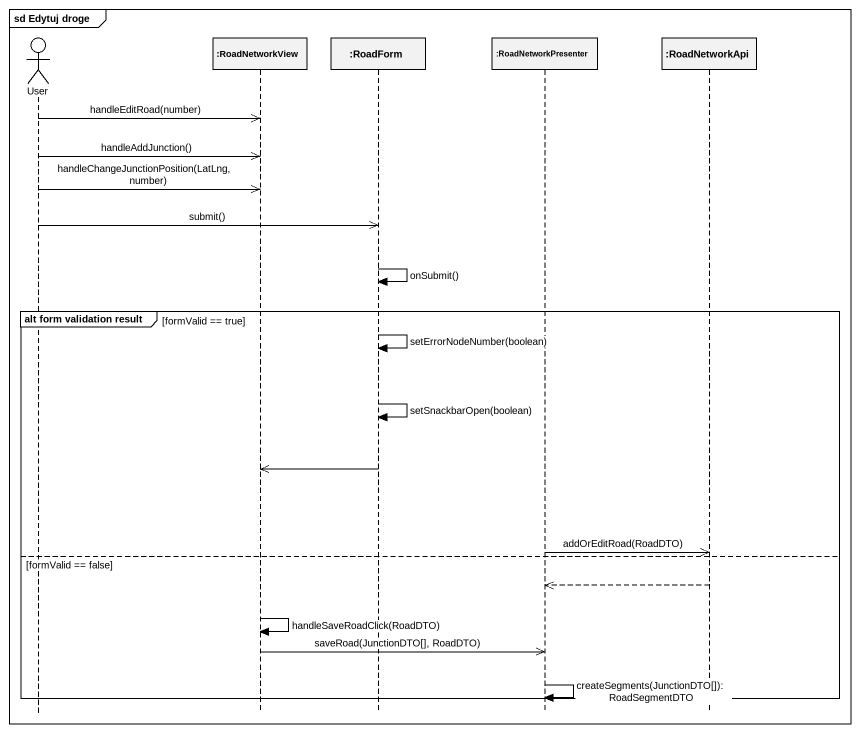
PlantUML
@startuml
mainframe sd Edytuj droge
hide footbox
actor User
participant ":RoadNetworkView" as RoadNetworkView
participant ":RoadForm" as RoadForm
participant ":RoadNetworkPresenter" as RoadNetworkPresenter
participant ":RoadNetworkApi" as RoadNetworkApi

User ->> RoadNetworkView : handleEditRoad(number)
User ->> RoadNetworkView : handleAddJunction()
User ->> RoadNetworkView : handleChangeJunctionPosition(LatLng, number)
User ->> RoadForm : submit()
RoadForm -> RoadForm : onSubmit()
group alt form validation result [formValid == true]
  RoadForm -> RoadForm : setErrorNodeNumber(boolean)
  RoadForm -> RoadForm : setSnackbarOpen(boolean)
  RoadForm ->> RoadNetworkView
  RoadNetworkPresenter ->> RoadNetworkApi : addOrEditRoad(RoadDTO)
else formValid == false
  RoadNetworkApi -->> RoadNetworkPresenter
  RoadNetworkView -> RoadNetworkView : handleSaveRoadClick(RoadDTO)
  RoadNetworkView ->> RoadNetworkPresenter : saveRoad(JunctionDTO[], RoadDTO)
  RoadNetworkPresenter -> RoadNetworkPresenter : createSegments(JunctionDTO[]): RoadSegmentDTO
end
@enduml
